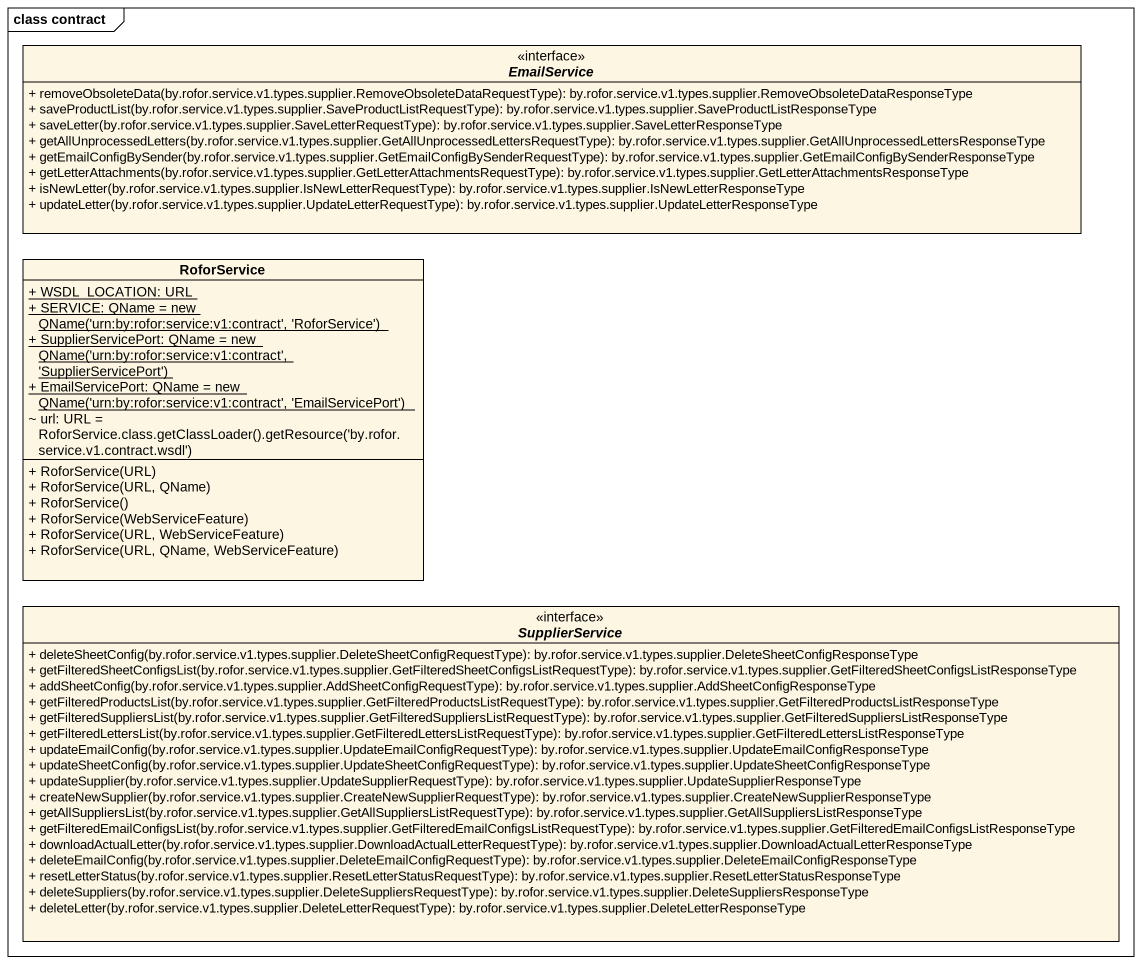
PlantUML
@startuml
mainframe class contract
hide circle
hide empty members
skinparam classAttributeIconSize 0
interface EmailService {
  + removeObsoleteData(by.rofor.service.v1.types.supplier.RemoveObsoleteDataRequestType): by.rofor.service.v1.types.supplier.RemoveObsoleteDataResponseType
  + saveProductList(by.rofor.service.v1.types.supplier.SaveProductListRequestType): by.rofor.service.v1.types.supplier.SaveProductListResponseType
  + saveLetter(by.rofor.service.v1.types.supplier.SaveLetterRequestType): by.rofor.service.v1.types.supplier.SaveLetterResponseType
  + getAllUnprocessedLetters(by.rofor.service.v1.types.supplier.GetAllUnprocessedLettersRequestType): by.rofor.service.v1.types.supplier.GetAllUnprocessedLettersResponseType
  + getEmailConfigBySender(by.rofor.service.v1.types.supplier.GetEmailConfigBySenderRequestType): by.rofor.service.v1.types.supplier.GetEmailConfigBySenderResponseType
  + getLetterAttachments(by.rofor.service.v1.types.supplier.GetLetterAttachmentsRequestType): by.rofor.service.v1.types.supplier.GetLetterAttachmentsResponseType
  + isNewLetter(by.rofor.service.v1.types.supplier.IsNewLetterRequestType): by.rofor.service.v1.types.supplier.IsNewLetterResponseType
  + updateLetter(by.rofor.service.v1.types.supplier.UpdateLetterRequestType): by.rofor.service.v1.types.supplier.UpdateLetterResponseType
}
class RoforService {
  {static} + WSDL_LOCATION: URL
  {static} {field} + SERVICE: QName = new QName('urn:by:rofor:service:v1:contract', 'RoforService')
  {static} {field} + SupplierServicePort: QName = new QName('urn:by:rofor:service:v1:contract', 'SupplierServicePort')
  {static} {field} + EmailServicePort: QName = new QName('urn:by:rofor:service:v1:contract', 'EmailServicePort')
  {field} ~ url: URL = RoforService.class.getClassLoader().getResource('by.rofor.service.v1.contract.wsdl')
  + RoforService(URL)
  + RoforService(URL, QName)
  + RoforService()
  + RoforService(WebServiceFeature)
  + RoforService(URL, WebServiceFeature)
  + RoforService(URL, QName, WebServiceFeature)
}
interface SupplierService {
  + deleteSheetConfig(by.rofor.service.v1.types.supplier.DeleteSheetConfigRequestType): by.rofor.service.v1.types.supplier.DeleteSheetConfigResponseType
  + getFilteredSheetConfigsList(by.rofor.service.v1.types.supplier.GetFilteredSheetConfigsListRequestType): by.rofor.service.v1.types.supplier.GetFilteredSheetConfigsListResponseType
  + addSheetConfig(by.rofor.service.v1.types.supplier.AddSheetConfigRequestType): by.rofor.service.v1.types.supplier.AddSheetConfigResponseType
  + getFilteredProductsList(by.rofor.service.v1.types.supplier.GetFilteredProductsListRequestType): by.rofor.service.v1.types.supplier.GetFilteredProductsListResponseType
  + getFilteredSuppliersList(by.rofor.service.v1.types.supplier.GetFilteredSuppliersListRequestType): by.rofor.service.v1.types.supplier.GetFilteredSuppliersListResponseType
  + getFilteredLettersList(by.rofor.service.v1.types.supplier.GetFilteredLettersListRequestType): by.rofor.service.v1.types.supplier.GetFilteredLettersListResponseType
  + updateEmailConfig(by.rofor.service.v1.types.supplier.UpdateEmailConfigRequestType): by.rofor.service.v1.types.supplier.UpdateEmailConfigResponseType
  + updateSheetConfig(by.rofor.service.v1.types.supplier.UpdateSheetConfigRequestType): by.rofor.service.v1.types.supplier.UpdateSheetConfigResponseType
  + updateSupplier(by.rofor.service.v1.types.supplier.UpdateSupplierRequestType): by.rofor.service.v1.types.supplier.UpdateSupplierResponseType
  + createNewSupplier(by.rofor.service.v1.types.supplier.CreateNewSupplierRequestType): by.rofor.service.v1.types.supplier.CreateNewSupplierResponseType
  + getAllSuppliersList(by.rofor.service.v1.types.supplier.GetAllSuppliersListRequestType): by.rofor.service.v1.types.supplier.GetAllSuppliersListResponseType
  + getFilteredEmailConfigsList(by.rofor.service.v1.types.supplier.GetFilteredEmailConfigsListRequestType): by.rofor.service.v1.types.supplier.GetFilteredEmailConfigsListResponseType
  + downloadActualLetter(by.rofor.service.v1.types.supplier.DownloadActualLetterRequestType): by.rofor.service.v1.types.supplier.DownloadActualLetterResponseType
  + deleteEmailConfig(by.rofor.service.v1.types.supplier.DeleteEmailConfigRequestType): by.rofor.service.v1.types.supplier.DeleteEmailConfigResponseType
  + resetLetterStatus(by.rofor.service.v1.types.supplier.ResetLetterStatusRequestType): by.rofor.service.v1.types.supplier.ResetLetterStatusResponseType
  + deleteSuppliers(by.rofor.service.v1.types.supplier.DeleteSuppliersRequestType): by.rofor.service.v1.types.supplier.DeleteSuppliersResponseType
  + deleteLetter(by.rofor.service.v1.types.supplier.DeleteLetterRequestType): by.rofor.service.v1.types.supplier.DeleteLetterResponseType
}
@enduml
